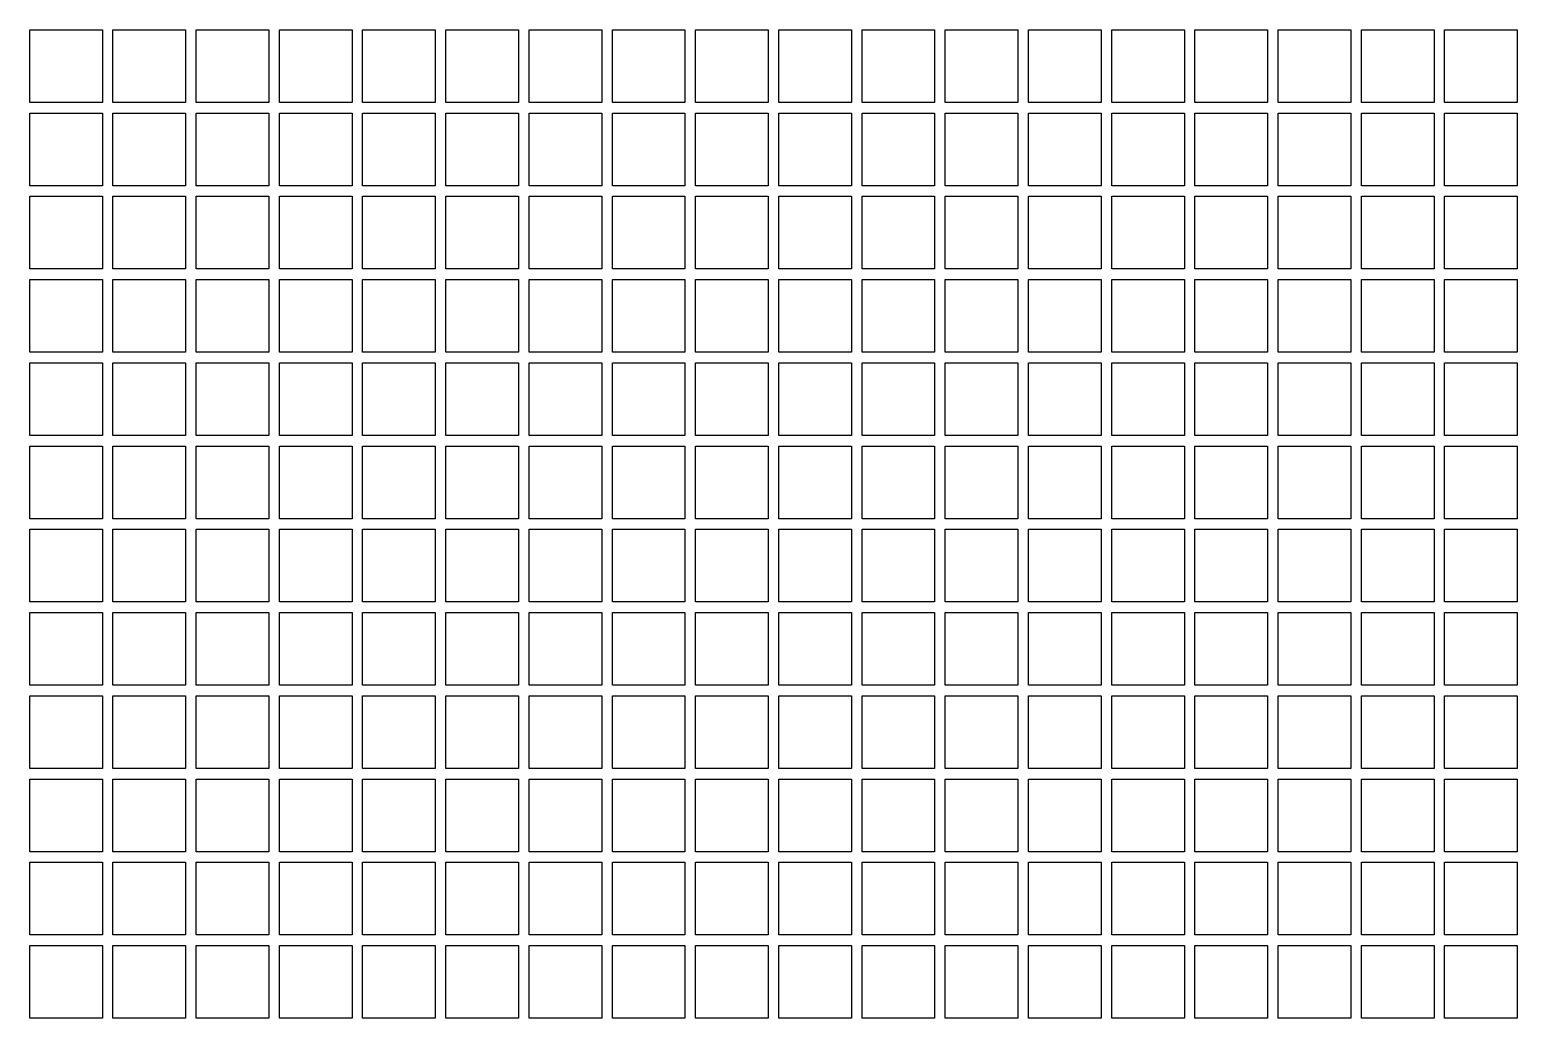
# Model space of a CAD drawing. Header units: millimetres. Extents: x 0 to 191, y 0 to 126.
# Drawn here: x 56.9 to 76.56, y 63.39 to 76.45 of the extents above; entities that cross this region are included whole.
import ezdxf

# ---------------------------------------------------------------- set-up
doc = ezdxf.new("R2010")
doc.units = ezdxf.units.MM
doc.layers.add('4212-12608_0', color=7, linetype='Continuous')

msp = doc.modelspace()

# ---------------------------------------------------------------- linework, layer by layer
at = {"layer": '4212-12608_0', "color": 7, "linetype": 'Continuous'}
for p, q in [((56.9, 75.49), (56.9, 76.45)), ((56.9, 76.45), (57.86, 76.45)), ((57.86, 76.45), (57.86, 75.49)), ((58, 75.49), (58, 76.45)), ((58, 76.45), (58.96, 76.45)), ((58.96, 76.45), (58.96, 75.49)), ((59.1, 75.49), (59.1, 76.45)), ((59.1, 76.45), (60.06, 76.45)), ((60.06, 76.45), (60.06, 75.49)), ((60.2, 75.49), (60.2, 76.45)), ((60.2, 76.45), (61.16, 76.45)), ((61.16, 76.45), (61.16, 75.49)), ((61.3, 75.49), (61.3, 76.45)), ((61.3, 76.45), (62.26, 76.45)), ((62.26, 76.45), (62.26, 75.49)), ((62.4, 75.49), (62.4, 76.45)), ((62.4, 76.45), (63.36, 76.45)), ((63.36, 76.45), (63.36, 75.49)), ((63.5, 75.49), (63.5, 76.45)), ((63.5, 76.45), (64.46, 76.45)), ((64.46, 76.45), (64.46, 75.49)), ((64.6, 75.49), (64.6, 76.45)), ((64.6, 76.45), (65.56, 76.45)), ((65.56, 76.45), (65.56, 75.49)), ((65.7, 75.49), (65.7, 76.45)), ((65.7, 76.45), (66.66, 76.45)), ((66.66, 76.45), (66.66, 75.49)), ((66.8, 75.49), (66.8, 76.45)), ((66.8, 76.45), (67.76, 76.45)), ((67.76, 76.45), (67.76, 75.49)), ((67.9, 75.49), (67.9, 76.45)), ((67.9, 76.45), (68.86, 76.45)), ((68.86, 76.45), (68.86, 75.49)), ((69, 75.49), (69, 76.45)), ((69, 76.45), (69.96, 76.45)), ((69.96, 76.45), (69.96, 75.49)), ((70.1, 75.49), (70.1, 76.45)), ((70.1, 76.45), (71.06, 76.45)), ((71.06, 76.45), (71.06, 75.49)), ((71.2, 75.49), (71.2, 76.45)), ((71.2, 76.45), (72.16, 76.45)), ((72.16, 76.45), (72.16, 75.49)), ((72.3, 75.49), (72.3, 76.45)), ((72.3, 76.45), (73.26, 76.45)), ((73.26, 76.45), (73.26, 75.49)), ((73.4, 75.49), (73.4, 76.45)), ((73.4, 76.45), (74.36, 76.45)), ((74.36, 76.45), (74.36, 75.49)), ((74.5, 75.49), (74.5, 76.45)), ((74.5, 76.45), (75.46, 76.45)), ((75.46, 76.45), (75.46, 75.49)), ((75.6, 75.49), (75.6, 76.45)), ((75.6, 76.45), (76.56, 76.45)), ((76.56, 76.45), (76.56, 75.49)), ((57.86, 75.49), (56.9, 75.49)), ((56.9, 74.39), (56.9, 75.35)), ((56.9, 75.35), (57.86, 75.35)), ((57.86, 75.35), (57.86, 74.39)), ((58.96, 75.49), (58, 75.49)), ((58, 74.39), (58, 75.35)), ((58, 75.35), (58.96, 75.35)), ((58.96, 75.35), (58.96, 74.39)), ((60.06, 75.49), (59.1, 75.49)), ((59.1, 74.39), (59.1, 75.35)), ((59.1, 75.35), (60.06, 75.35)), ((60.06, 75.35), (60.06, 74.39)), ((61.16, 75.49), (60.2, 75.49)), ((60.2, 74.39), (60.2, 75.35)), ((60.2, 75.35), (61.16, 75.35)), ((61.16, 75.35), (61.16, 74.39)), ((62.26, 75.49), (61.3, 75.49)), ((61.3, 74.39), (61.3, 75.35)), ((61.3, 75.35), (62.26, 75.35)), ((62.26, 75.35), (62.26, 74.39)), ((63.36, 75.49), (62.4, 75.49)), ((62.4, 74.39), (62.4, 75.35)), ((62.4, 75.35), (63.36, 75.35)), ((63.36, 75.35), (63.36, 74.39)), ((64.46, 75.49), (63.5, 75.49)), ((63.5, 74.39), (63.5, 75.35)), ((63.5, 75.35), (64.46, 75.35)), ((64.46, 75.35), (64.46, 74.39)), ((65.56, 75.49), (64.6, 75.49)), ((64.6, 74.39), (64.6, 75.35)), ((64.6, 75.35), (65.56, 75.35)), ((65.56, 75.35), (65.56, 74.39)), ((66.66, 75.49), (65.7, 75.49)), ((65.7, 74.39), (65.7, 75.35)), ((65.7, 75.35), (66.66, 75.35)), ((66.66, 75.35), (66.66, 74.39)), ((67.76, 75.49), (66.8, 75.49)), ((66.8, 74.39), (66.8, 75.35)), ((66.8, 75.35), (67.76, 75.35)), ((67.76, 75.35), (67.76, 74.39)), ((68.86, 75.49), (67.9, 75.49)), ((67.9, 74.39), (67.9, 75.35)), ((67.9, 75.35), (68.86, 75.35)), ((68.86, 75.35), (68.86, 74.39)), ((69.96, 75.49), (69, 75.49)), ((69, 74.39), (69, 75.35)), ((69, 75.35), (69.96, 75.35)), ((69.96, 75.35), (69.96, 74.39)), ((71.06, 75.49), (70.1, 75.49)), ((70.1, 74.39), (70.1, 75.35)), ((70.1, 75.35), (71.06, 75.35)), ((71.06, 75.35), (71.06, 74.39)), ((72.16, 75.49), (71.2, 75.49)), ((71.2, 74.39), (71.2, 75.35)), ((71.2, 75.35), (72.16, 75.35)), ((72.16, 75.35), (72.16, 74.39)), ((73.26, 75.49), (72.3, 75.49)), ((72.3, 74.39), (72.3, 75.35)), ((72.3, 75.35), (73.26, 75.35)), ((73.26, 75.35), (73.26, 74.39)), ((74.36, 75.49), (73.4, 75.49)), ((73.4, 74.39), (73.4, 75.35)), ((73.4, 75.35), (74.36, 75.35)), ((74.36, 75.35), (74.36, 74.39)), ((75.46, 75.49), (74.5, 75.49)), ((74.5, 74.39), (74.5, 75.35)), ((74.5, 75.35), (75.46, 75.35)), ((75.46, 75.35), (75.46, 74.39)), ((76.56, 75.49), (75.6, 75.49)), ((75.6, 74.39), (75.6, 75.35)), ((75.6, 75.35), (76.56, 75.35)), ((76.56, 75.35), (76.56, 74.39)), ((57.86, 74.39), (56.9, 74.39)), ((58.96, 74.39), (58, 74.39)), ((60.06, 74.39), (59.1, 74.39)), ((61.16, 74.39), (60.2, 74.39)), ((62.26, 74.39), (61.3, 74.39)), ((63.36, 74.39), (62.4, 74.39)), ((64.46, 74.39), (63.5, 74.39)), ((65.56, 74.39), (64.6, 74.39)), ((66.66, 74.39), (65.7, 74.39)), ((67.76, 74.39), (66.8, 74.39)), ((68.86, 74.39), (67.9, 74.39)), ((69.96, 74.39), (69, 74.39)), ((71.06, 74.39), (70.1, 74.39)), ((72.16, 74.39), (71.2, 74.39)), ((73.26, 74.39), (72.3, 74.39)), ((74.36, 74.39), (73.4, 74.39)), ((75.46, 74.39), (74.5, 74.39)), ((76.56, 74.39), (75.6, 74.39)), ((56.9, 73.29), (56.9, 74.25)), ((56.9, 74.25), (57.86, 74.25)), ((57.86, 74.25), (57.86, 73.29)), ((58, 73.29), (58, 74.25)), ((58, 74.25), (58.96, 74.25)), ((58.96, 74.25), (58.96, 73.29)), ((59.1, 73.29), (59.1, 74.25)), ((59.1, 74.25), (60.06, 74.25)), ((60.06, 74.25), (60.06, 73.29)), ((60.2, 73.29), (60.2, 74.25)), ((60.2, 74.25), (61.16, 74.25)), ((61.16, 74.25), (61.16, 73.29)), ((61.3, 73.29), (61.3, 74.25)), ((61.3, 74.25), (62.26, 74.25)), ((62.26, 74.25), (62.26, 73.29)), ((62.4, 73.29), (62.4, 74.25)), ((62.4, 74.25), (63.36, 74.25)), ((63.36, 74.25), (63.36, 73.29)), ((63.5, 73.29), (63.5, 74.25)), ((63.5, 74.25), (64.46, 74.25)), ((64.46, 74.25), (64.46, 73.29)), ((64.6, 73.29), (64.6, 74.25)), ((64.6, 74.25), (65.56, 74.25)), ((65.56, 74.25), (65.56, 73.29)), ((65.7, 73.29), (65.7, 74.25)), ((65.7, 74.25), (66.66, 74.25)), ((66.66, 74.25), (66.66, 73.29)), ((66.8, 73.29), (66.8, 74.25)), ((66.8, 74.25), (67.76, 74.25)), ((67.76, 74.25), (67.76, 73.29)), ((67.9, 73.29), (67.9, 74.25)), ((67.9, 74.25), (68.86, 74.25)), ((68.86, 74.25), (68.86, 73.29)), ((69, 73.29), (69, 74.25)), ((69, 74.25), (69.96, 74.25)), ((69.96, 74.25), (69.96, 73.29)), ((70.1, 73.29), (70.1, 74.25)), ((70.1, 74.25), (71.06, 74.25)), ((71.06, 74.25), (71.06, 73.29)), ((71.2, 73.29), (71.2, 74.25)), ((71.2, 74.25), (72.16, 74.25)), ((72.16, 74.25), (72.16, 73.29)), ((72.3, 73.29), (72.3, 74.25)), ((72.3, 74.25), (73.26, 74.25)), ((73.26, 74.25), (73.26, 73.29)), ((73.4, 73.29), (73.4, 74.25)), ((73.4, 74.25), (74.36, 74.25)), ((74.36, 74.25), (74.36, 73.29)), ((74.5, 73.29), (74.5, 74.25)), ((74.5, 74.25), (75.46, 74.25)), ((75.46, 74.25), (75.46, 73.29)), ((75.6, 73.29), (75.6, 74.25)), ((75.6, 74.25), (76.56, 74.25)), ((76.56, 74.25), (76.56, 73.29)), ((57.86, 73.29), (56.9, 73.29)), ((56.9, 72.19), (56.9, 73.15)), ((56.9, 73.15), (57.86, 73.15)), ((57.86, 73.15), (57.86, 72.19)), ((58.96, 73.29), (58, 73.29)), ((58, 72.19), (58, 73.15)), ((58, 73.15), (58.96, 73.15)), ((58.96, 73.15), (58.96, 72.19)), ((60.06, 73.29), (59.1, 73.29)), ((59.1, 72.19), (59.1, 73.15)), ((59.1, 73.15), (60.06, 73.15)), ((60.06, 73.15), (60.06, 72.19)), ((61.16, 73.29), (60.2, 73.29)), ((60.2, 72.19), (60.2, 73.15)), ((60.2, 73.15), (61.16, 73.15)), ((61.16, 73.15), (61.16, 72.19)), ((62.26, 73.29), (61.3, 73.29)), ((61.3, 72.19), (61.3, 73.15)), ((61.3, 73.15), (62.26, 73.15)), ((62.26, 73.15), (62.26, 72.19)), ((63.36, 73.29), (62.4, 73.29)), ((62.4, 72.19), (62.4, 73.15)), ((62.4, 73.15), (63.36, 73.15)), ((63.36, 73.15), (63.36, 72.19)), ((64.46, 73.29), (63.5, 73.29)), ((63.5, 72.19), (63.5, 73.15)), ((63.5, 73.15), (64.46, 73.15)), ((64.46, 73.15), (64.46, 72.19)), ((65.56, 73.29), (64.6, 73.29)), ((64.6, 72.19), (64.6, 73.15)), ((64.6, 73.15), (65.56, 73.15)), ((65.56, 73.15), (65.56, 72.19)), ((66.66, 73.29), (65.7, 73.29)), ((65.7, 72.19), (65.7, 73.15)), ((65.7, 73.15), (66.66, 73.15)), ((66.66, 73.15), (66.66, 72.19)), ((67.76, 73.29), (66.8, 73.29)), ((66.8, 72.19), (66.8, 73.15)), ((66.8, 73.15), (67.76, 73.15)), ((67.76, 73.15), (67.76, 72.19)), ((68.86, 73.29), (67.9, 73.29)), ((67.9, 72.19), (67.9, 73.15)), ((67.9, 73.15), (68.86, 73.15)), ((68.86, 73.15), (68.86, 72.19)), ((69.96, 73.29), (69, 73.29)), ((69, 72.19), (69, 73.15)), ((69, 73.15), (69.96, 73.15)), ((69.96, 73.15), (69.96, 72.19)), ((71.06, 73.29), (70.1, 73.29)), ((70.1, 72.19), (70.1, 73.15)), ((70.1, 73.15), (71.06, 73.15)), ((71.06, 73.15), (71.06, 72.19)), ((72.16, 73.29), (71.2, 73.29)), ((71.2, 72.19), (71.2, 73.15)), ((71.2, 73.15), (72.16, 73.15)), ((72.16, 73.15), (72.16, 72.19)), ((73.26, 73.29), (72.3, 73.29)), ((72.3, 72.19), (72.3, 73.15)), ((72.3, 73.15), (73.26, 73.15)), ((73.26, 73.15), (73.26, 72.19)), ((74.36, 73.29), (73.4, 73.29)), ((73.4, 72.19), (73.4, 73.15)), ((73.4, 73.15), (74.36, 73.15)), ((74.36, 73.15), (74.36, 72.19)), ((75.46, 73.29), (74.5, 73.29)), ((74.5, 72.19), (74.5, 73.15)), ((74.5, 73.15), (75.46, 73.15)), ((75.46, 73.15), (75.46, 72.19)), ((76.56, 73.29), (75.6, 73.29)), ((75.6, 72.19), (75.6, 73.15)), ((75.6, 73.15), (76.56, 73.15)), ((76.56, 73.15), (76.56, 72.19)), ((57.86, 72.19), (56.9, 72.19)), ((58.96, 72.19), (58, 72.19)), ((60.06, 72.19), (59.1, 72.19)), ((61.16, 72.19), (60.2, 72.19)), ((62.26, 72.19), (61.3, 72.19)), ((63.36, 72.19), (62.4, 72.19)), ((64.46, 72.19), (63.5, 72.19)), ((65.56, 72.19), (64.6, 72.19)), ((66.66, 72.19), (65.7, 72.19)), ((67.76, 72.19), (66.8, 72.19)), ((68.86, 72.19), (67.9, 72.19)), ((69.96, 72.19), (69, 72.19)), ((71.06, 72.19), (70.1, 72.19)), ((72.16, 72.19), (71.2, 72.19)), ((73.26, 72.19), (72.3, 72.19)), ((74.36, 72.19), (73.4, 72.19)), ((75.46, 72.19), (74.5, 72.19)), ((76.56, 72.19), (75.6, 72.19)), ((56.9, 71.09), (56.9, 72.05)), ((56.9, 72.05), (57.86, 72.05)), ((57.86, 72.05), (57.86, 71.09)), ((58, 71.09), (58, 72.05)), ((58, 72.05), (58.96, 72.05)), ((58.96, 72.05), (58.96, 71.09)), ((59.1, 71.09), (59.1, 72.05)), ((59.1, 72.05), (60.06, 72.05)), ((60.06, 72.05), (60.06, 71.09)), ((60.2, 71.09), (60.2, 72.05)), ((60.2, 72.05), (61.16, 72.05)), ((61.16, 72.05), (61.16, 71.09)), ((61.3, 71.09), (61.3, 72.05)), ((61.3, 72.05), (62.26, 72.05)), ((62.26, 72.05), (62.26, 71.09)), ((62.4, 71.09), (62.4, 72.05)), ((62.4, 72.05), (63.36, 72.05)), ((63.36, 72.05), (63.36, 71.09)), ((63.5, 71.09), (63.5, 72.05)), ((63.5, 72.05), (64.46, 72.05)), ((64.46, 72.05), (64.46, 71.09)), ((64.6, 71.09), (64.6, 72.05)), ((64.6, 72.05), (65.56, 72.05)), ((65.56, 72.05), (65.56, 71.09)), ((65.7, 71.09), (65.7, 72.05)), ((65.7, 72.05), (66.66, 72.05)), ((66.66, 72.05), (66.66, 71.09)), ((66.8, 71.09), (66.8, 72.05)), ((66.8, 72.05), (67.76, 72.05)), ((67.76, 72.05), (67.76, 71.09)), ((67.9, 71.09), (67.9, 72.05)), ((67.9, 72.05), (68.86, 72.05)), ((68.86, 72.05), (68.86, 71.09)), ((69, 71.09), (69, 72.05)), ((69, 72.05), (69.96, 72.05)), ((69.96, 72.05), (69.96, 71.09)), ((70.1, 71.09), (70.1, 72.05)), ((70.1, 72.05), (71.06, 72.05)), ((71.06, 72.05), (71.06, 71.09)), ((71.2, 71.09), (71.2, 72.05)), ((71.2, 72.05), (72.16, 72.05)), ((72.16, 72.05), (72.16, 71.09)), ((72.3, 71.09), (72.3, 72.05)), ((72.3, 72.05), (73.26, 72.05)), ((73.26, 72.05), (73.26, 71.09)), ((73.4, 71.09), (73.4, 72.05)), ((73.4, 72.05), (74.36, 72.05)), ((74.36, 72.05), (74.36, 71.09)), ((74.5, 71.09), (74.5, 72.05)), ((74.5, 72.05), (75.46, 72.05)), ((75.46, 72.05), (75.46, 71.09)), ((75.6, 71.09), (75.6, 72.05)), ((75.6, 72.05), (76.56, 72.05)), ((76.56, 72.05), (76.56, 71.09)), ((57.86, 71.09), (56.9, 71.09)), ((58.96, 71.09), (58, 71.09)), ((60.06, 71.09), (59.1, 71.09)), ((61.16, 71.09), (60.2, 71.09)), ((62.26, 71.09), (61.3, 71.09)), ((63.36, 71.09), (62.4, 71.09)), ((64.46, 71.09), (63.5, 71.09)), ((65.56, 71.09), (64.6, 71.09)), ((66.66, 71.09), (65.7, 71.09)), ((67.76, 71.09), (66.8, 71.09)), ((68.86, 71.09), (67.9, 71.09)), ((69.96, 71.09), (69, 71.09)), ((71.06, 71.09), (70.1, 71.09)), ((72.16, 71.09), (71.2, 71.09)), ((73.26, 71.09), (72.3, 71.09)), ((74.36, 71.09), (73.4, 71.09)), ((75.46, 71.09), (74.5, 71.09)), ((76.56, 71.09), (75.6, 71.09)), ((56.9, 69.99), (56.9, 70.95)), ((56.9, 70.95), (57.86, 70.95)), ((57.86, 70.95), (57.86, 69.99)), ((58, 69.99), (58, 70.95)), ((58, 70.95), (58.96, 70.95)), ((58.96, 70.95), (58.96, 69.99)), ((59.1, 69.99), (59.1, 70.95)), ((59.1, 70.95), (60.06, 70.95)), ((60.06, 70.95), (60.06, 69.99)), ((60.2, 69.99), (60.2, 70.95)), ((60.2, 70.95), (61.16, 70.95)), ((61.16, 70.95), (61.16, 69.99)), ((61.3, 69.99), (61.3, 70.95)), ((61.3, 70.95), (62.26, 70.95)), ((62.26, 70.95), (62.26, 69.99)), ((62.4, 69.99), (62.4, 70.95)), ((62.4, 70.95), (63.36, 70.95)), ((63.36, 70.95), (63.36, 69.99)), ((63.5, 69.99), (63.5, 70.95)), ((63.5, 70.95), (64.46, 70.95)), ((64.46, 70.95), (64.46, 69.99)), ((64.6, 69.99), (64.6, 70.95)), ((64.6, 70.95), (65.56, 70.95)), ((65.56, 70.95), (65.56, 69.99)), ((65.7, 69.99), (65.7, 70.95)), ((65.7, 70.95), (66.66, 70.95)), ((66.66, 70.95), (66.66, 69.99)), ((66.8, 69.99), (66.8, 70.95)), ((66.8, 70.95), (67.76, 70.95)), ((67.76, 70.95), (67.76, 69.99)), ((67.9, 69.99), (67.9, 70.95)), ((67.9, 70.95), (68.86, 70.95)), ((68.86, 70.95), (68.86, 69.99)), ((69, 69.99), (69, 70.95)), ((69, 70.95), (69.96, 70.95)), ((69.96, 70.95), (69.96, 69.99)), ((70.1, 69.99), (70.1, 70.95)), ((70.1, 70.95), (71.06, 70.95)), ((71.06, 70.95), (71.06, 69.99)), ((71.2, 69.99), (71.2, 70.95)), ((71.2, 70.95), (72.16, 70.95)), ((72.16, 70.95), (72.16, 69.99)), ((72.3, 69.99), (72.3, 70.95)), ((72.3, 70.95), (73.26, 70.95)), ((73.26, 70.95), (73.26, 69.99)), ((73.4, 69.99), (73.4, 70.95)), ((73.4, 70.95), (74.36, 70.95)), ((74.36, 70.95), (74.36, 69.99)), ((74.5, 69.99), (74.5, 70.95)), ((74.5, 70.95), (75.46, 70.95)), ((75.46, 70.95), (75.46, 69.99)), ((75.6, 69.99), (75.6, 70.95)), ((75.6, 70.95), (76.56, 70.95)), ((76.56, 70.95), (76.56, 69.99)), ((57.86, 69.99), (56.9, 69.99)), ((58.96, 69.99), (58, 69.99)), ((60.06, 69.99), (59.1, 69.99)), ((61.16, 69.99), (60.2, 69.99)), ((62.26, 69.99), (61.3, 69.99)), ((63.36, 69.99), (62.4, 69.99)), ((64.46, 69.99), (63.5, 69.99)), ((65.56, 69.99), (64.6, 69.99)), ((66.66, 69.99), (65.7, 69.99)), ((67.76, 69.99), (66.8, 69.99)), ((68.86, 69.99), (67.9, 69.99)), ((69.96, 69.99), (69, 69.99)), ((71.06, 69.99), (70.1, 69.99)), ((72.16, 69.99), (71.2, 69.99)), ((73.26, 69.99), (72.3, 69.99)), ((74.36, 69.99), (73.4, 69.99)), ((75.46, 69.99), (74.5, 69.99)), ((76.56, 69.99), (75.6, 69.99)), ((56.9, 68.89), (56.9, 69.85)), ((56.9, 69.85), (57.86, 69.85)), ((57.86, 69.85), (57.86, 68.89)), ((58, 68.89), (58, 69.85)), ((58, 69.85), (58.96, 69.85)), ((58.96, 69.85), (58.96, 68.89)), ((59.1, 68.89), (59.1, 69.85)), ((59.1, 69.85), (60.06, 69.85)), ((60.06, 69.85), (60.06, 68.89)), ((60.2, 68.89), (60.2, 69.85)), ((60.2, 69.85), (61.16, 69.85)), ((61.16, 69.85), (61.16, 68.89)), ((61.3, 68.89), (61.3, 69.85)), ((61.3, 69.85), (62.26, 69.85)), ((62.26, 69.85), (62.26, 68.89)), ((62.4, 68.89), (62.4, 69.85)), ((62.4, 69.85), (63.36, 69.85)), ((63.36, 69.85), (63.36, 68.89)), ((63.5, 68.89), (63.5, 69.85)), ((63.5, 69.85), (64.46, 69.85)), ((64.46, 69.85), (64.46, 68.89)), ((64.6, 68.89), (64.6, 69.85)), ((64.6, 69.85), (65.56, 69.85)), ((65.56, 69.85), (65.56, 68.89)), ((65.7, 68.89), (65.7, 69.85)), ((65.7, 69.85), (66.66, 69.85)), ((66.66, 69.85), (66.66, 68.89)), ((66.8, 68.89), (66.8, 69.85)), ((66.8, 69.85), (67.76, 69.85)), ((67.76, 69.85), (67.76, 68.89)), ((67.9, 68.89), (67.9, 69.85)), ((67.9, 69.85), (68.86, 69.85)), ((68.86, 69.85), (68.86, 68.89)), ((69, 68.89), (69, 69.85)), ((69, 69.85), (69.96, 69.85)), ((69.96, 69.85), (69.96, 68.89)), ((70.1, 68.89), (70.1, 69.85)), ((70.1, 69.85), (71.06, 69.85)), ((71.06, 69.85), (71.06, 68.89)), ((71.2, 68.89), (71.2, 69.85)), ((71.2, 69.85), (72.16, 69.85)), ((72.16, 69.85), (72.16, 68.89)), ((72.3, 68.89), (72.3, 69.85)), ((72.3, 69.85), (73.26, 69.85)), ((73.26, 69.85), (73.26, 68.89)), ((73.4, 68.89), (73.4, 69.85)), ((73.4, 69.85), (74.36, 69.85)), ((74.36, 69.85), (74.36, 68.89)), ((74.5, 68.89), (74.5, 69.85)), ((74.5, 69.85), (75.46, 69.85)), ((75.46, 69.85), (75.46, 68.89)), ((75.6, 68.89), (75.6, 69.85)), ((75.6, 69.85), (76.56, 69.85)), ((76.56, 69.85), (76.56, 68.89)), ((57.86, 68.89), (56.9, 68.89)), ((58.96, 68.89), (58, 68.89)), ((60.06, 68.89), (59.1, 68.89)), ((61.16, 68.89), (60.2, 68.89)), ((62.26, 68.89), (61.3, 68.89)), ((63.36, 68.89), (62.4, 68.89)), ((64.46, 68.89), (63.5, 68.89)), ((65.56, 68.89), (64.6, 68.89)), ((66.66, 68.89), (65.7, 68.89)), ((67.76, 68.89), (66.8, 68.89)), ((68.86, 68.89), (67.9, 68.89)), ((69.96, 68.89), (69, 68.89)), ((71.06, 68.89), (70.1, 68.89)), ((72.16, 68.89), (71.2, 68.89)), ((73.26, 68.89), (72.3, 68.89)), ((74.36, 68.89), (73.4, 68.89)), ((75.46, 68.89), (74.5, 68.89)), ((76.56, 68.89), (75.6, 68.89)), ((56.9, 67.79), (56.9, 68.75)), ((56.9, 68.75), (57.86, 68.75)), ((57.86, 68.75), (57.86, 67.79)), ((58, 67.79), (58, 68.75)), ((58, 68.75), (58.96, 68.75)), ((58.96, 68.75), (58.96, 67.79)), ((59.1, 67.79), (59.1, 68.75)), ((59.1, 68.75), (60.06, 68.75)), ((60.06, 68.75), (60.06, 67.79)), ((60.2, 67.79), (60.2, 68.75)), ((60.2, 68.75), (61.16, 68.75)), ((61.16, 68.75), (61.16, 67.79)), ((61.3, 67.79), (61.3, 68.75)), ((61.3, 68.75), (62.26, 68.75)), ((62.26, 68.75), (62.26, 67.79)), ((62.4, 67.79), (62.4, 68.75)), ((62.4, 68.75), (63.36, 68.75)), ((63.36, 68.75), (63.36, 67.79)), ((63.5, 67.79), (63.5, 68.75)), ((63.5, 68.75), (64.46, 68.75)), ((64.46, 68.75), (64.46, 67.79)), ((64.6, 67.79), (64.6, 68.75)), ((64.6, 68.75), (65.56, 68.75)), ((65.56, 68.75), (65.56, 67.79)), ((65.7, 67.79), (65.7, 68.75)), ((65.7, 68.75), (66.66, 68.75)), ((66.66, 68.75), (66.66, 67.79)), ((66.8, 67.79), (66.8, 68.75)), ((66.8, 68.75), (67.76, 68.75)), ((67.76, 68.75), (67.76, 67.79)), ((67.9, 67.79), (67.9, 68.75)), ((67.9, 68.75), (68.86, 68.75)), ((68.86, 68.75), (68.86, 67.79)), ((69, 67.79), (69, 68.75)), ((69, 68.75), (69.96, 68.75)), ((69.96, 68.75), (69.96, 67.79)), ((70.1, 67.79), (70.1, 68.75)), ((70.1, 68.75), (71.06, 68.75)), ((71.06, 68.75), (71.06, 67.79)), ((71.2, 67.79), (71.2, 68.75)), ((71.2, 68.75), (72.16, 68.75)), ((72.16, 68.75), (72.16, 67.79)), ((72.3, 67.79), (72.3, 68.75)), ((72.3, 68.75), (73.26, 68.75)), ((73.26, 68.75), (73.26, 67.79)), ((73.4, 67.79), (73.4, 68.75)), ((73.4, 68.75), (74.36, 68.75)), ((74.36, 68.75), (74.36, 67.79)), ((74.5, 67.79), (74.5, 68.75)), ((74.5, 68.75), (75.46, 68.75)), ((75.46, 68.75), (75.46, 67.79)), ((75.6, 67.79), (75.6, 68.75)), ((75.6, 68.75), (76.56, 68.75)), ((76.56, 68.75), (76.56, 67.79)), ((57.86, 67.79), (56.9, 67.79)), ((56.9, 66.69), (56.9, 67.65)), ((56.9, 67.65), (57.86, 67.65)), ((57.86, 67.65), (57.86, 66.69)), ((58.96, 67.79), (58, 67.79)), ((58, 66.69), (58, 67.65)), ((58, 67.65), (58.96, 67.65)), ((58.96, 67.65), (58.96, 66.69)), ((60.06, 67.79), (59.1, 67.79)), ((59.1, 66.69), (59.1, 67.65)), ((59.1, 67.65), (60.06, 67.65)), ((60.06, 67.65), (60.06, 66.69)), ((61.16, 67.79), (60.2, 67.79)), ((60.2, 66.69), (60.2, 67.65)), ((60.2, 67.65), (61.16, 67.65)), ((61.16, 67.65), (61.16, 66.69)), ((62.26, 67.79), (61.3, 67.79)), ((61.3, 66.69), (61.3, 67.65)), ((61.3, 67.65), (62.26, 67.65)), ((62.26, 67.65), (62.26, 66.69)), ((63.36, 67.79), (62.4, 67.79)), ((62.4, 66.69), (62.4, 67.65)), ((62.4, 67.65), (63.36, 67.65)), ((63.36, 67.65), (63.36, 66.69)), ((64.46, 67.79), (63.5, 67.79)), ((63.5, 66.69), (63.5, 67.65)), ((63.5, 67.65), (64.46, 67.65)), ((64.46, 67.65), (64.46, 66.69)), ((65.56, 67.79), (64.6, 67.79)), ((64.6, 66.69), (64.6, 67.65)), ((64.6, 67.65), (65.56, 67.65)), ((65.56, 67.65), (65.56, 66.69)), ((66.66, 67.79), (65.7, 67.79)), ((65.7, 66.69), (65.7, 67.65)), ((65.7, 67.65), (66.66, 67.65)), ((66.66, 67.65), (66.66, 66.69)), ((67.76, 67.79), (66.8, 67.79)), ((66.8, 66.69), (66.8, 67.65)), ((66.8, 67.65), (67.76, 67.65)), ((67.76, 67.65), (67.76, 66.69)), ((68.86, 67.79), (67.9, 67.79)), ((67.9, 66.69), (67.9, 67.65)), ((67.9, 67.65), (68.86, 67.65)), ((68.86, 67.65), (68.86, 66.69)), ((69.96, 67.79), (69, 67.79)), ((69, 66.69), (69, 67.65)), ((69, 67.65), (69.96, 67.65)), ((69.96, 67.65), (69.96, 66.69)), ((71.06, 67.79), (70.1, 67.79)), ((70.1, 66.69), (70.1, 67.65)), ((70.1, 67.65), (71.06, 67.65)), ((71.06, 67.65), (71.06, 66.69)), ((72.16, 67.79), (71.2, 67.79)), ((71.2, 66.69), (71.2, 67.65)), ((71.2, 67.65), (72.16, 67.65)), ((72.16, 67.65), (72.16, 66.69)), ((73.26, 67.79), (72.3, 67.79)), ((72.3, 66.69), (72.3, 67.65)), ((72.3, 67.65), (73.26, 67.65)), ((73.26, 67.65), (73.26, 66.69)), ((74.36, 67.79), (73.4, 67.79)), ((73.4, 66.69), (73.4, 67.65)), ((73.4, 67.65), (74.36, 67.65)), ((74.36, 67.65), (74.36, 66.69)), ((75.46, 67.79), (74.5, 67.79)), ((74.5, 66.69), (74.5, 67.65)), ((74.5, 67.65), (75.46, 67.65)), ((75.46, 67.65), (75.46, 66.69)), ((76.56, 67.79), (75.6, 67.79)), ((75.6, 66.69), (75.6, 67.65)), ((75.6, 67.65), (76.56, 67.65)), ((76.56, 67.65), (76.56, 66.69)), ((57.86, 66.69), (56.9, 66.69)), ((58.96, 66.69), (58, 66.69)), ((60.06, 66.69), (59.1, 66.69)), ((61.16, 66.69), (60.2, 66.69)), ((62.26, 66.69), (61.3, 66.69)), ((63.36, 66.69), (62.4, 66.69)), ((64.46, 66.69), (63.5, 66.69)), ((65.56, 66.69), (64.6, 66.69)), ((66.66, 66.69), (65.7, 66.69)), ((67.76, 66.69), (66.8, 66.69)), ((68.86, 66.69), (67.9, 66.69)), ((69.96, 66.69), (69, 66.69)), ((71.06, 66.69), (70.1, 66.69)), ((72.16, 66.69), (71.2, 66.69)), ((73.26, 66.69), (72.3, 66.69)), ((74.36, 66.69), (73.4, 66.69)), ((75.46, 66.69), (74.5, 66.69)), ((76.56, 66.69), (75.6, 66.69)), ((56.9, 65.59), (56.9, 66.55)), ((56.9, 66.55), (57.86, 66.55)), ((57.86, 66.55), (57.86, 65.59)), ((58, 65.59), (58, 66.55)), ((58, 66.55), (58.96, 66.55)), ((58.96, 66.55), (58.96, 65.59)), ((59.1, 65.59), (59.1, 66.55)), ((59.1, 66.55), (60.06, 66.55)), ((60.06, 66.55), (60.06, 65.59)), ((60.2, 65.59), (60.2, 66.55)), ((60.2, 66.55), (61.16, 66.55)), ((61.16, 66.55), (61.16, 65.59)), ((61.3, 65.59), (61.3, 66.55)), ((61.3, 66.55), (62.26, 66.55)), ((62.26, 66.55), (62.26, 65.59)), ((62.4, 65.59), (62.4, 66.55)), ((62.4, 66.55), (63.36, 66.55)), ((63.36, 66.55), (63.36, 65.59)), ((63.5, 65.59), (63.5, 66.55)), ((63.5, 66.55), (64.46, 66.55)), ((64.46, 66.55), (64.46, 65.59)), ((64.6, 65.59), (64.6, 66.55)), ((64.6, 66.55), (65.56, 66.55)), ((65.56, 66.55), (65.56, 65.59)), ((65.7, 65.59), (65.7, 66.55)), ((65.7, 66.55), (66.66, 66.55)), ((66.66, 66.55), (66.66, 65.59)), ((66.8, 65.59), (66.8, 66.55)), ((66.8, 66.55), (67.76, 66.55)), ((67.76, 66.55), (67.76, 65.59)), ((67.9, 65.59), (67.9, 66.55)), ((67.9, 66.55), (68.86, 66.55)), ((68.86, 66.55), (68.86, 65.59)), ((69, 65.59), (69, 66.55)), ((69, 66.55), (69.96, 66.55)), ((69.96, 66.55), (69.96, 65.59)), ((70.1, 65.59), (70.1, 66.55)), ((70.1, 66.55), (71.06, 66.55)), ((71.06, 66.55), (71.06, 65.59)), ((71.2, 65.59), (71.2, 66.55)), ((71.2, 66.55), (72.16, 66.55)), ((72.16, 66.55), (72.16, 65.59)), ((72.3, 65.59), (72.3, 66.55)), ((72.3, 66.55), (73.26, 66.55)), ((73.26, 66.55), (73.26, 65.59)), ((73.4, 65.59), (73.4, 66.55)), ((73.4, 66.55), (74.36, 66.55)), ((74.36, 66.55), (74.36, 65.59)), ((74.5, 65.59), (74.5, 66.55)), ((74.5, 66.55), (75.46, 66.55)), ((75.46, 66.55), (75.46, 65.59)), ((75.6, 65.59), (75.6, 66.55)), ((75.6, 66.55), (76.56, 66.55)), ((76.56, 66.55), (76.56, 65.59)), ((57.86, 65.59), (56.9, 65.59)), ((58.96, 65.59), (58, 65.59)), ((60.06, 65.59), (59.1, 65.59)), ((61.16, 65.59), (60.2, 65.59)), ((62.26, 65.59), (61.3, 65.59)), ((63.36, 65.59), (62.4, 65.59)), ((64.46, 65.59), (63.5, 65.59)), ((65.56, 65.59), (64.6, 65.59)), ((66.66, 65.59), (65.7, 65.59)), ((67.76, 65.59), (66.8, 65.59)), ((68.86, 65.59), (67.9, 65.59)), ((69.96, 65.59), (69, 65.59)), ((71.06, 65.59), (70.1, 65.59)), ((72.16, 65.59), (71.2, 65.59)), ((73.26, 65.59), (72.3, 65.59)), ((74.36, 65.59), (73.4, 65.59)), ((75.46, 65.59), (74.5, 65.59)), ((76.56, 65.59), (75.6, 65.59)), ((56.9, 64.49), (56.9, 65.45)), ((56.9, 65.45), (57.86, 65.45)), ((57.86, 65.45), (57.86, 64.49)), ((58, 64.49), (58, 65.45)), ((58, 65.45), (58.96, 65.45)), ((58.96, 65.45), (58.96, 64.49)), ((59.1, 64.49), (59.1, 65.45)), ((59.1, 65.45), (60.06, 65.45)), ((60.06, 65.45), (60.06, 64.49)), ((60.2, 64.49), (60.2, 65.45)), ((60.2, 65.45), (61.16, 65.45)), ((61.16, 65.45), (61.16, 64.49)), ((61.3, 64.49), (61.3, 65.45)), ((61.3, 65.45), (62.26, 65.45)), ((62.26, 65.45), (62.26, 64.49)), ((62.4, 64.49), (62.4, 65.45)), ((62.4, 65.45), (63.36, 65.45)), ((63.36, 65.45), (63.36, 64.49)), ((63.5, 64.49), (63.5, 65.45)), ((63.5, 65.45), (64.46, 65.45)), ((64.46, 65.45), (64.46, 64.49)), ((64.6, 64.49), (64.6, 65.45)), ((64.6, 65.45), (65.56, 65.45)), ((65.56, 65.45), (65.56, 64.49)), ((65.7, 64.49), (65.7, 65.45)), ((65.7, 65.45), (66.66, 65.45)), ((66.66, 65.45), (66.66, 64.49)), ((66.8, 64.49), (66.8, 65.45)), ((66.8, 65.45), (67.76, 65.45)), ((67.76, 65.45), (67.76, 64.49)), ((67.9, 64.49), (67.9, 65.45)), ((67.9, 65.45), (68.86, 65.45)), ((68.86, 65.45), (68.86, 64.49)), ((69, 64.49), (69, 65.45)), ((69, 65.45), (69.96, 65.45)), ((69.96, 65.45), (69.96, 64.49)), ((70.1, 64.49), (70.1, 65.45)), ((70.1, 65.45), (71.06, 65.45)), ((71.06, 65.45), (71.06, 64.49)), ((71.2, 64.49), (71.2, 65.45)), ((71.2, 65.45), (72.16, 65.45)), ((72.16, 65.45), (72.16, 64.49)), ((72.3, 64.49), (72.3, 65.45)), ((72.3, 65.45), (73.26, 65.45)), ((73.26, 65.45), (73.26, 64.49)), ((73.4, 64.49), (73.4, 65.45)), ((73.4, 65.45), (74.36, 65.45)), ((74.36, 65.45), (74.36, 64.49)), ((74.5, 64.49), (74.5, 65.45)), ((74.5, 65.45), (75.46, 65.45)), ((75.46, 65.45), (75.46, 64.49)), ((75.6, 64.49), (75.6, 65.45)), ((75.6, 65.45), (76.56, 65.45)), ((76.56, 65.45), (76.56, 64.49)), ((57.86, 64.49), (56.9, 64.49)), ((58.96, 64.49), (58, 64.49)), ((60.06, 64.49), (59.1, 64.49)), ((61.16, 64.49), (60.2, 64.49)), ((62.26, 64.49), (61.3, 64.49)), ((63.36, 64.49), (62.4, 64.49)), ((64.46, 64.49), (63.5, 64.49)), ((65.56, 64.49), (64.6, 64.49)), ((66.66, 64.49), (65.7, 64.49)), ((67.76, 64.49), (66.8, 64.49)), ((68.86, 64.49), (67.9, 64.49)), ((69.96, 64.49), (69, 64.49)), ((71.06, 64.49), (70.1, 64.49)), ((72.16, 64.49), (71.2, 64.49)), ((73.26, 64.49), (72.3, 64.49)), ((74.36, 64.49), (73.4, 64.49)), ((75.46, 64.49), (74.5, 64.49)), ((76.56, 64.49), (75.6, 64.49)), ((56.9, 63.39), (56.9, 64.35)), ((56.9, 64.35), (57.86, 64.35)), ((57.86, 64.35), (57.86, 63.39)), ((58, 63.39), (58, 64.35)), ((58, 64.35), (58.96, 64.35)), ((58.96, 64.35), (58.96, 63.39)), ((59.1, 63.39), (59.1, 64.35)), ((59.1, 64.35), (60.06, 64.35)), ((60.06, 64.35), (60.06, 63.39)), ((60.2, 63.39), (60.2, 64.35)), ((60.2, 64.35), (61.16, 64.35)), ((61.16, 64.35), (61.16, 63.39)), ((61.3, 63.39), (61.3, 64.35)), ((61.3, 64.35), (62.26, 64.35)), ((62.26, 64.35), (62.26, 63.39)), ((62.4, 63.39), (62.4, 64.35)), ((62.4, 64.35), (63.36, 64.35)), ((63.36, 64.35), (63.36, 63.39)), ((63.5, 63.39), (63.5, 64.35)), ((63.5, 64.35), (64.46, 64.35)), ((64.46, 64.35), (64.46, 63.39)), ((64.6, 63.39), (64.6, 64.35)), ((64.6, 64.35), (65.56, 64.35)), ((65.56, 64.35), (65.56, 63.39)), ((65.7, 63.39), (65.7, 64.35)), ((65.7, 64.35), (66.66, 64.35)), ((66.66, 64.35), (66.66, 63.39)), ((66.8, 63.39), (66.8, 64.35)), ((66.8, 64.35), (67.76, 64.35)), ((67.76, 64.35), (67.76, 63.39)), ((67.9, 63.39), (67.9, 64.35)), ((67.9, 64.35), (68.86, 64.35)), ((68.86, 64.35), (68.86, 63.39)), ((69, 63.39), (69, 64.35)), ((69, 64.35), (69.96, 64.35)), ((69.96, 64.35), (69.96, 63.39)), ((70.1, 63.39), (70.1, 64.35)), ((70.1, 64.35), (71.06, 64.35)), ((71.06, 64.35), (71.06, 63.39)), ((71.2, 63.39), (71.2, 64.35)), ((71.2, 64.35), (72.16, 64.35)), ((72.16, 64.35), (72.16, 63.39)), ((72.3, 63.39), (72.3, 64.35)), ((72.3, 64.35), (73.26, 64.35)), ((73.26, 64.35), (73.26, 63.39)), ((73.4, 63.39), (73.4, 64.35)), ((73.4, 64.35), (74.36, 64.35)), ((74.36, 64.35), (74.36, 63.39)), ((74.5, 63.39), (74.5, 64.35)), ((74.5, 64.35), (75.46, 64.35)), ((75.46, 64.35), (75.46, 63.39)), ((75.6, 63.39), (75.6, 64.35)), ((75.6, 64.35), (76.56, 64.35)), ((76.56, 64.35), (76.56, 63.39)), ((57.86, 63.39), (56.9, 63.39)), ((58.96, 63.39), (58, 63.39)), ((60.06, 63.39), (59.1, 63.39)), ((61.16, 63.39), (60.2, 63.39)), ((62.26, 63.39), (61.3, 63.39)), ((63.36, 63.39), (62.4, 63.39)), ((64.46, 63.39), (63.5, 63.39)), ((65.56, 63.39), (64.6, 63.39)), ((66.66, 63.39), (65.7, 63.39)), ((67.76, 63.39), (66.8, 63.39)), ((68.86, 63.39), (67.9, 63.39)), ((69.96, 63.39), (69, 63.39)), ((71.06, 63.39), (70.1, 63.39)), ((72.16, 63.39), (71.2, 63.39)), ((73.26, 63.39), (72.3, 63.39)), ((74.36, 63.39), (73.4, 63.39)), ((75.46, 63.39), (74.5, 63.39)), ((76.56, 63.39), (75.6, 63.39))]:
    msp.add_line(p, q, dxfattribs=at)

doc.saveas('drawing.dxf')
